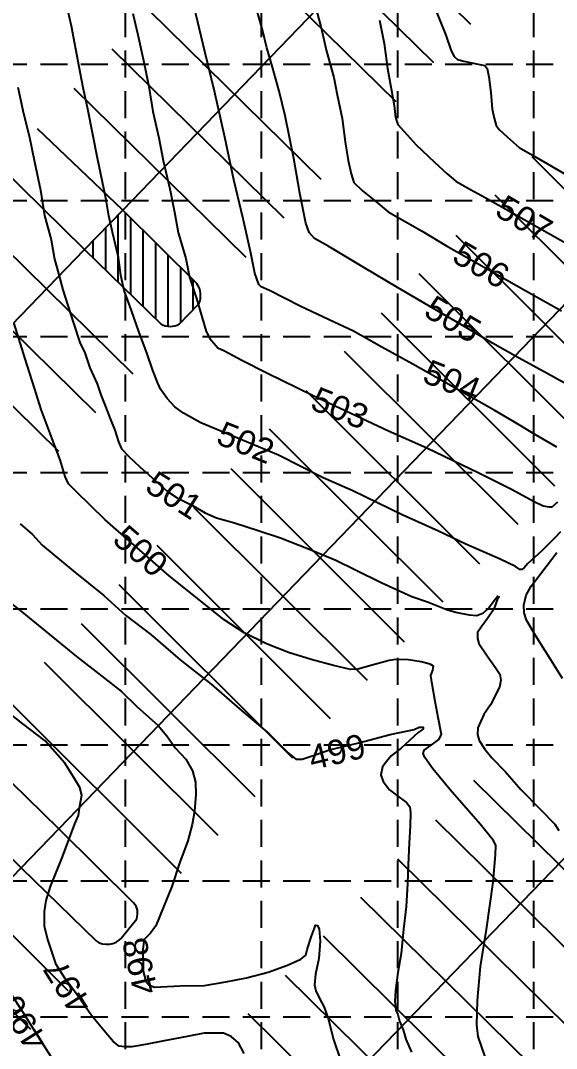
# Model space of a CAD drawing. Header units: inches. Extents: x 12501 to 13956, y 5211 to 6121.
# Drawn here: x 13392.5 to 13481.9, y 5660.6 to 5832 of the extents above; entities that cross this region are included whole.
import ezdxf

# ---------------------------------------------------------------- set-up
doc = ezdxf.new("R2010")
doc.units = ezdxf.units.IN
doc.header["$MEASUREMENT"] = 0
doc.linetypes.add('HIDDEN', pattern=[0.375, 0.25, -0.125])
for name, color, linetype in [('EC', 43, 'Continuous'), ('GRID', 254, 'HIDDEN'), ('Hatch', 250, 'Continuous'), ('Parking', 250, 'Continuous'), ('Structure', 7, 'Continuous')]:
    doc.layers.add(name, color=color, linetype=linetype)
doc.styles.get("Standard").update_dxf_attribs({"font": 'ARIAL.TTF', "height": 25})

msp = doc.modelspace()

# ---------------------------------------------------------------- hatches: boundary and pattern name
at = {"layer": 'Hatch'}
h = msp.add_hatch(dxfattribs=at)
h.set_pattern_fill('ANSI31', scale=16.666667, angle=45, style=0)
h.set_pattern_definition([(90, (12087.9871, 5196.31), (-2.0833333, 4e-16), [])])
h.paths.add_polyline_path([(13415.93, 5781.39, 0.267036), (13419.03, 5781.39), (13422.23, 5784.72, 0.276581), (13421.91, 5788.14), (13409.58, 5800.37), (13403.19, 5793.8)])

# ---------------------------------------------------------------- linework, layer by layer
at = {"layer": 'EC', "color": 31}
for points, elevation in [([(13482.57, 5746.73), (13481.54, 5745.7), (13479.47, 5743.58), (13477.13, 5741.47), (13476.44, 5740.69), (13476.1, 5740.43), (13475.79, 5740.43), (13475.06, 5740.95), (13472.51, 5742.16), (13466.79, 5744.7), (13462.21, 5746.86), (13456.17, 5749.58), (13447.94, 5753.57), (13442.97, 5755.72), (13435.53, 5759.53), (13422.6, 5764.9), (13419.67, 5766.49), (13418.24, 5767.57), (13416.95, 5768.95), (13415.85, 5770.49), (13415.42, 5771.53), (13414.6, 5773.65), (13413.56, 5776.58), (13412.31, 5779.99), (13411.05, 5783.64), (13409.8, 5786.96), (13409.24, 5789.51), (13408.85, 5792.49), (13407.86, 5796.69), (13407.25, 5799.41), (13406.82, 5802.09), (13406.13, 5805.28), (13405.34, 5809.01), (13404.57, 5812.98), (13403.66, 5817.49), (13402.96, 5820.73), (13402.32, 5824.27), (13401.02, 5831.06), (13399.9, 5835.98)], 41.83), ([(13481.95, 5760.82), (13478.5, 5762.84), (13474.98, 5764.98), (13471.53, 5767.01), (13457.94, 5774.7), (13452.76, 5777.5), (13448.03, 5780.19), (13443.98, 5782.09), (13439.15, 5784.36), (13434.02, 5786.94), (13432.65, 5787.59), (13432.23, 5787.95), (13431.58, 5789.85), (13430.86, 5793.48), (13429.67, 5798.9), (13428.1, 5805.42), (13426.56, 5812.51), (13424.88, 5820.22), (13423.27, 5826.83), (13421.48, 5834.24)], 42), ([(13485.8, 5770.13), (13480.33, 5773.15), (13475.04, 5776.04), (13471.24, 5778.21), (13466.08, 5781.23), (13461.29, 5784), (13455.37, 5787.46), (13449.77, 5790.8), (13443.94, 5794.28), (13441.55, 5795.66), (13440.67, 5796.61), (13440.1, 5798.18), (13439.09, 5803.21), (13438.09, 5809), (13436.63, 5816.09), (13435.63, 5820.18), (13434.55, 5824.2), (13433.61, 5827.41), (13432.86, 5830.43), (13431.53, 5835.12)], 42.08), ([(13441.52, 5834.86), (13442.62, 5830.99), (13443.54, 5826.85), (13444.76, 5822.46), (13445.34, 5819.57), (13446.15, 5815.63), (13446.67, 5811.73), (13447.13, 5808.66), (13447.65, 5806.41), (13448.11, 5804.96), (13449.5, 5803.63), (13451.76, 5801.78), (13453.84, 5800.11), (13456.67, 5798.49), (13459.47, 5796.84), (13463.58, 5794.41), (13476.88, 5786.83), (13482.74, 5783.58)], 42.17), ([(13461.46, 5834.51), (13463.43, 5829.52), (13464.35, 5826.92), (13464.81, 5826), (13465.39, 5825.48), (13466.43, 5825.19), (13468.86, 5824.73), (13469.96, 5824.5), (13470.36, 5823.98), (13470.59, 5822.59), (13470.94, 5819.99), (13471.17, 5817.22), (13471.52, 5815.72), (13471.86, 5814.45), (13472.32, 5813.82), (13473.67, 5812.57), (13475.69, 5810.83), (13478.29, 5809.33), (13483.2, 5806.45)], 42.33), ([(13411.24, 5833.17), (13412.06, 5829.62), (13413.01, 5825.33), (13413.9, 5820.99), (13414.56, 5816.82), (13415.57, 5812.41), (13416.29, 5808.66), (13417.39, 5803.92), (13418.22, 5800.05), (13418.81, 5796.66), (13420.07, 5792.31), (13420.71, 5789.18), (13421.84, 5785.61), (13422.8, 5782.39), (13423.45, 5780.13), (13424.11, 5778.94), (13425.42, 5777.39), (13426.55, 5776.92), (13429.41, 5775.37), (13433.58, 5773.23), (13441.3, 5769.45), (13453.86, 5763.56), (13460.29, 5760.76), (13468.95, 5756.57), (13474.48, 5753.77), (13478.06, 5751.87), (13479.7, 5751.04), (13480.65, 5750.92), (13481.19, 5750.92), (13482.14, 5751.75)], 41.92), ([(13452.39, 5832.02), (13453.16, 5828.14), (13453.69, 5823.96), (13454.38, 5820.31), (13454.84, 5817.79), (13455.06, 5815.81), (13455.45, 5814.67), (13456.97, 5812.91), (13458.5, 5811.24), (13461.55, 5808.34), (13463.68, 5806.43), (13465.13, 5805.22), (13466.96, 5804.15), (13470.01, 5802.47), (13484.3, 5794.42)], 42.25), ([(13392.05, 5820.88), (13393.01, 5816.45), (13393.96, 5812.73), (13394.83, 5808.42), (13395.83, 5803.69), (13396.54, 5799.46), (13397.64, 5795.39), (13398.21, 5792.19), (13398.86, 5789.82), (13399.57, 5787.1), (13400.42, 5784.49), (13401.33, 5781.52), (13402.49, 5778.15), (13403.19, 5776.74), (13404.05, 5774.09), (13405.3, 5771.42), (13405.91, 5769.56), (13406.66, 5767.64), (13407.42, 5765.73), (13408.22, 5763.67), (13408.88, 5761.76), (13409.38, 5760.55), (13410.54, 5759.34), (13412.4, 5757.58), (13417.05, 5753.44), (13418.62, 5752.39), (13421.28, 5751.04), (13423.32, 5749.89), (13425.19, 5749.05), (13428.22, 5748.22), (13432.14, 5746.97), (13435.89, 5745.72), (13440.54, 5743.89), (13445.11, 5741.99), (13448.4, 5740.37), (13452.67, 5738.29), (13457.79, 5735.94), (13460.4, 5735.05), (13463.74, 5733.75), (13465.32, 5733.27), (13467.36, 5732.91), (13468.61, 5732.8), (13469.71, 5733.22), (13470.49, 5733.95), (13471.74, 5735.57), (13472.06, 5735.99), (13472.32, 5735.88), (13472, 5735.41), (13471.43, 5733.85), (13470.39, 5732.28), (13469.34, 5730.82), (13468.72, 5729.94), (13468.72, 5728.94), (13468.92, 5728.11), (13470.33, 5726.08), (13471.69, 5724.15), (13472.47, 5723), (13472.63, 5722.01), (13472.37, 5720.81), (13470.91, 5717.9), (13469.76, 5716.28), (13468.77, 5714.04), (13468.72, 5712.94), (13468.98, 5711.95), (13469.92, 5710.49), (13471.12, 5709.03), (13473.42, 5706.73), (13475.97, 5703.76), (13479.21, 5700.42), (13481.63, 5697.99), (13482.31, 5696.95)], 41.75), ([(13470.02, 5659.22), (13468.83, 5662.61), (13468.59, 5664.52), (13468.71, 5668.62), (13469.24, 5674.27), (13470.2, 5680.44), (13471.33, 5688.35), (13471.74, 5692.87), (13471.8, 5694.47), (13471.33, 5695.31), (13469.19, 5697.98), (13464.18, 5703.72), (13461.27, 5707.23), (13459.96, 5709.08), (13459.66, 5709.79), (13459.84, 5710.33), (13461.39, 5711.46), (13462.28, 5712.11), (13462.7, 5712.94), (13462.16, 5715.8), (13461.69, 5718.47), (13461.14, 5721.36), (13460.96, 5722.79), (13461.26, 5723.68), (13461.37, 5724.34), (13460.84, 5724.69), (13459.35, 5725.05), (13457.21, 5725.41), (13455.13, 5725.47), (13454, 5725.29), (13451.56, 5724.63), (13448.76, 5723.86), (13447.57, 5723.8), (13444.71, 5724.46), (13440.99, 5725.42), (13437.19, 5726.61), (13433.56, 5728.04), (13429.81, 5729.88), (13426.47, 5732.08), (13421.95, 5735.65), (13417.29, 5739.42), (13406.63, 5748.76), (13401.79, 5753.43), (13400.54, 5754.74), (13399.95, 5755.93), (13399.11, 5758.72), (13397.8, 5762.23), (13395.96, 5767.11), (13394.83, 5770.68), (13393.27, 5775.59), (13391.43, 5781.48)], 41.67), ([(13392.44, 5748.08), (13394.52, 5746.29), (13396.13, 5744.51), (13401.31, 5740.24), (13406.43, 5736.13), (13410.06, 5732.8), (13414.23, 5729.59), (13419.13, 5725.41), (13424.3, 5721.31), (13429.02, 5717.24), (13433.96, 5713.08), (13436.64, 5710.4), (13437.47, 5709.63), (13438.42, 5708.85), (13439.47, 5708.85), (13441.67, 5709.56), (13444.05, 5710.4), (13448.93, 5711.58), (13454.17, 5712.95), (13458.16, 5713.79), (13458.99, 5714.14), (13459.64, 5714.14), (13459.64, 5713.85), (13458.81, 5713.25), (13456.01, 5710.69), (13454.35, 5709.38), (13453.63, 5708.49), (13452.86, 5707.54), (13452.62, 5706.23), (13452.98, 5705.1), (13454.05, 5703.73), (13455.66, 5702.48), (13456.91, 5701.59), (13457.44, 5700.88), (13457.56, 5699.87), (13457.5, 5697.72), (13457.34, 5694.84), (13457.16, 5691.27), (13457.04, 5688.06), (13456.81, 5684.25), (13456.39, 5680.5), (13456.01, 5676.43), (13455.42, 5673.28), (13455.06, 5670.24), (13454.94, 5668.4), (13455.12, 5666.97), (13455.42, 5666.26), (13455.71, 5665.13), (13456.31, 5663.7), (13456.79, 5662.15), (13457.7, 5659.98)], 41.58), ([(13482.88, 5722.3), (13480.98, 5725.4), (13478.38, 5729.45), (13476.91, 5731.99), (13476.48, 5733.2), (13476.44, 5734.5), (13476.83, 5736.18), (13477.65, 5737.69), (13479.29, 5739.81), (13481.93, 5743.28)], 41.83), ([(13387.84, 5737.2), (13392.73, 5733.39), (13397.32, 5729.65), (13401.84, 5725.97), (13406.07, 5722.65), (13409.33, 5720.11), (13411.94, 5717.61), (13415.45, 5714.47), (13416.9, 5712.72), (13418.28, 5710.72), (13420.1, 5708.85), (13421.18, 5706.86), (13421.67, 5704.99), (13421.73, 5702.94), (13421.55, 5700.16), (13421.13, 5697.94), (13420.41, 5695.22), (13419.02, 5691.48), (13417.75, 5687.62), (13415.08, 5681.02), (13414.18, 5679.81), (13413.15, 5678.79), (13412.85, 5676.79), (13412.97, 5675.16), (13412.97, 5673.47), (13413.39, 5671.84), (13413.94, 5671.18), (13414.84, 5670.82), (13419.13, 5671.06), (13423.17, 5671.12), (13426.74, 5671.72), (13430.18, 5672.39), (13433.82, 5673.33), (13437.04, 5674.46), (13439.26, 5675.5), (13440.07, 5676.14), (13440.31, 5677.08), (13441.06, 5679.31), (13441.54, 5680.68), (13441.73, 5681.15), (13442.06, 5681.1), (13442.34, 5680.49), (13442.48, 5678.5), (13442.29, 5675.62), (13441.73, 5672.97), (13441.54, 5671.18), (13441.77, 5670.23), (13442.39, 5668.91), (13443.14, 5667.49), (13443.86, 5665.43), (13444.67, 5662.26), (13445.95, 5658.48)], 41.5), ([(13429.83, 5659.73), (13428.85, 5661.51), (13427.65, 5662.6), (13426.38, 5663.17), (13425.06, 5663.17), (13423.16, 5663.12), (13420.28, 5662.6), (13416.49, 5661.85), (13413.38, 5661.28), (13411.08, 5660.88), (13409.87, 5660.88), (13408.95, 5660.99), (13408.03, 5661.68), (13406.77, 5663.23), (13404.33, 5666.12), (13401.8, 5669.75), (13399.9, 5672.33), (13398.46, 5674.57), (13397.02, 5678.94), (13396.5, 5681.01), (13396.5, 5683.43), (13396.78, 5685.25), (13397.52, 5687.6), (13399.54, 5692.55), (13401.55, 5698.07), (13402.18, 5699.45), (13402.41, 5701.06), (13402.76, 5702.84), (13402.41, 5704.1), (13401.38, 5705.77), (13399.88, 5708.19), (13396.65, 5711.9), (13392.92, 5714.71), (13388.09, 5718.51)], 41.42), ([(13390, 5671.07), (13393.01, 5666.5), (13395.41, 5662.65), (13397.58, 5659.27)], 41.33)]:
    msp.add_lwpolyline(points, dxfattribs=dict(at, elevation=elevation))
at = {"layer": 'GRID', "color": 252, "linetype": 'HIDDEN', "ltscale": 18}
for p, q in [((13409.98, 6096.96), (13409.98, 5302.72)), ((13432.67, 6096.96), (13432.67, 5302.72)), ((13455.36, 6096.96), (13455.36, 5302.72)), ((13478.05, 6096.96), (13478.05, 5302.72)), ((12525.09, 5824.68), (13931.84, 5824.68)), ((12525.09, 5801.99), (13931.84, 5801.99)), ((12525.09, 5779.3), (13931.84, 5779.3)), ((12525.09, 5756.61), (13931.84, 5756.61)), ((12525.09, 5733.92), (13931.84, 5733.92)), ((12525.09, 5711.23), (13931.84, 5711.23)), ((12525.09, 5688.55), (13931.84, 5688.55)), ((12525.09, 5665.86), (13931.84, 5665.86))]:
    msp.add_line(p, q, dxfattribs=at)
at = {"layer": 'Parking', "color": 7}
for p, q in [((13409.58, 5800.37), (13395.32, 5813.94)), ((13403.19, 5793.8), (13389.09, 5807.63)), ((13398.88, 5697.22), (13384.92, 5710.85)), ((13496.54, 5677.21), (13468.12, 5705.26)), ((13392.63, 5690.74), (13378.23, 5704.67)), ((13490.18, 5670.63), (13461.76, 5698.68)), ((13388.32, 5594.23), (13488.47, 5697.79)), ((13483.88, 5664.11), (13455.46, 5692.17)), ((13477.71, 5657.74), (13449.29, 5685.79)), ((13471.44, 5651.25), (13443.02, 5679.3)), ((13465.13, 5644.73), (13436.71, 5672.78)), ((13458.91, 5638.3), (13430.49, 5666.35))]:
    msp.add_line(p, q, dxfattribs=at)
for points in [[(13246.72, 5631.68), (13296.75, 5683.41), (13303.04, 5690.02), (13403.19, 5793.8), (13409.58, 5800.37), (13528.23, 5923.37)], [(13573.85, 5878.55), (13505.1, 5807.41), (13498.88, 5800.86), (13398.88, 5697.22), (13392.63, 5690.74), (13292.48, 5587.04)], [(13438.85, 5859.54), (13467.54, 5831.36)], [(13432.7, 5853.16), (13461.39, 5824.99)], [(13426.41, 5846.64), (13455.1, 5818.47)], [(13413.91, 5833.69), (13442.6, 5805.51)], [(13407.74, 5827.28), (13436.43, 5799.11)], [(13401.39, 5820.71), (13430.08, 5792.53)], [(13477.77, 5809.31), (13506.72, 5780.44)], [(13471.61, 5802.92), (13500.56, 5774.05)], [(13382.56, 5801.25), (13411.25, 5773.07)], [(13465.13, 5796.21), (13494.08, 5767.34)], [(13376.36, 5794.81), (13405.04, 5766.64)], [(13458.93, 5789.78), (13487.88, 5760.91)], [(13370.14, 5788.37), (13398.83, 5760.2)], [(13452.64, 5783.26), (13481.59, 5754.39)], [(13446.48, 5776.87), (13475.43, 5748)], [(13440.11, 5770.28), (13469.06, 5741.41)], [(13433.97, 5763.91), (13462.92, 5735.04)], [(13427.57, 5757.27), (13456.52, 5728.41)], [(13421.37, 5750.85), (13450.32, 5721.98)], [(13415.23, 5744.49), (13444.18, 5715.62)], [(13408.91, 5737.93), (13437.86, 5709.06)], [(13402.65, 5731.45), (13431.6, 5702.58)], [(13396.45, 5725.02), (13425.4, 5696.15)], [(13390.36, 5718.71), (13419.31, 5689.84)], [(13371.46, 5699.12), (13400.41, 5670.25)], [(13365.24, 5692.69), (13394.19, 5663.82)]]:
    msp.add_lwpolyline(points, dxfattribs=at)
at = {"layer": 'Structure', "color": 7}
for points in [[(13403.19, 5793.8), (13409.58, 5800.37), (13421.91, 5788.14)], [(13403.19, 5793.8), (13415.93, 5781.39)], [(13419.03, 5781.39), (13422.23, 5784.72)], [(13392.63, 5690.74), (13398.88, 5697.22), (13411.37, 5684.89)], [(13392.63, 5690.74), (13405.13, 5678.53)], [(13409.38, 5679.05), (13411.89, 5682.23)]]:
    msp.add_lwpolyline(points, dxfattribs=at)
for centre, radius, start, end in [((13419.22, 5786.16), 3.34, 334.345, 36.1868), ((13417.48, 5784.09), 3.11, 240.0976, 299.9024), ((13409.41, 5683.13), 2.64, 340.0602, 41.9158), ((13406.96, 5681.22), 3.26, 235.7242, 318.1208)]:
    msp.add_arc(centre, radius, start, end, dxfattribs=at)

# ---------------------------------------------------------------- texts
at = {"layer": 'EC', "color": 31}
for s, rotation, p in [('507', 329.5449, (13471.39, 5799.6)), ('506', 329.5449, (13464.23, 5791.93)), ('505', 329.5449, (13459.52, 5782.85)), ('504', 338.0338, (13459.3, 5771.8)), ('503', 338.0338, (13440.62, 5767.27)), ('502', 338.0338, (13424.91, 5761.51)), ('501', 327.6301, (13413.04, 5753.66)), ('500', 319.301, (13407.63, 5745.11)), ('499', 13.5951, (13441.14, 5706.97)), ('498', 102.6702, (13415.47, 5670.11)), ('497', 122.2065, (13404.63, 5667.92)), ('496', 122.2065, (13397.27, 5661.86))]:
    msp.add_text(s, height=4.083, rotation=rotation, dxfattribs=at).set_placement(p)

doc.saveas('drawing.dxf')
